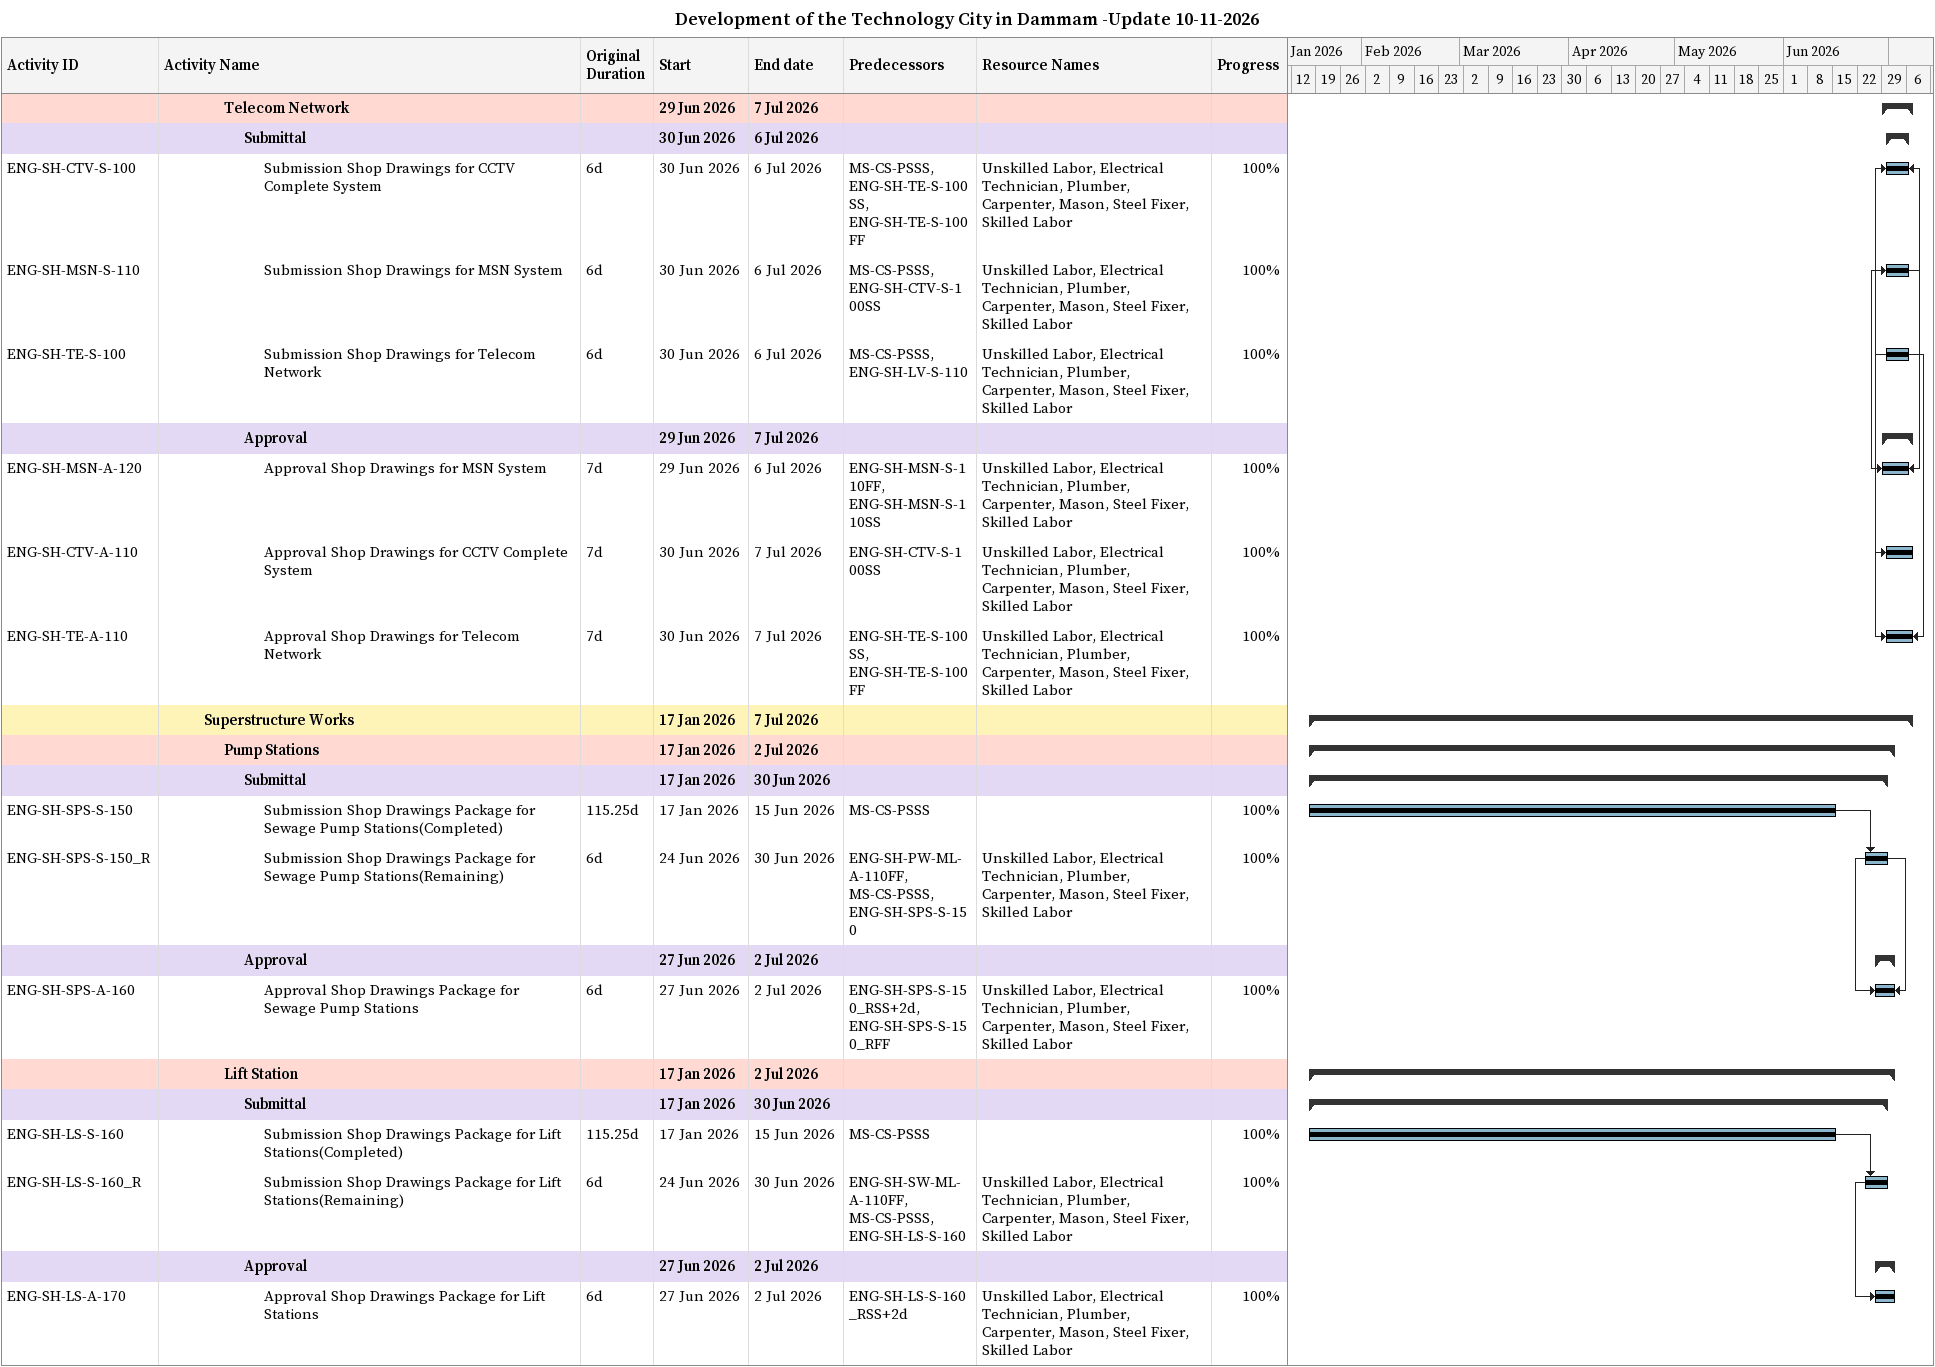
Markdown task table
Development of the Technology City in Dammam -Update 10-11-2026

| ID | Level | Task | Original duration | Start | Finish | Predecessors | Resources | % complete |
|---|---|---|---|---|---|---|---|---|
|  | 4 | **Telecom Network** |  | 2026-06-29 | 2026-07-07 |  |  |  |
|  | 5 | **Submittal** |  | 2026-06-30 | 2026-07-06 |  |  |  |
| ENG-SH-CTV-S-100 | 6 | Submission Shop Drawings for CCTV Complete System | 6d | 2026-06-30 | 2026-07-06 | MS-CS-PSSS, ENG-SH-TE-S-100SS, ENG-SH-TE-S-100FF | Unskilled Labor, Electrical Technician, Plumber, Carpenter, Mason, Steel Fixer, Skilled Labor | 100 |
| ENG-SH-MSN-S-110 | 6 | Submission Shop Drawings for MSN System | 6d | 2026-06-30 | 2026-07-06 | MS-CS-PSSS, ENG-SH-CTV-S-100SS | Unskilled Labor, Electrical Technician, Plumber, Carpenter, Mason, Steel Fixer, Skilled Labor | 100 |
| ENG-SH-TE-S-100 | 6 | Submission Shop Drawings for Telecom Network | 6d | 2026-06-30 | 2026-07-06 | MS-CS-PSSS, ENG-SH-LV-S-110 | Unskilled Labor, Electrical Technician, Plumber, Carpenter, Mason, Steel Fixer, Skilled Labor | 100 |
|  | 5 | **Approval** |  | 2026-06-29 | 2026-07-07 |  |  |  |
| ENG-SH-MSN-A-120 | 6 | Approval Shop Drawings for MSN System | 7d | 2026-06-29 | 2026-07-06 | ENG-SH-MSN-S-110FF, ENG-SH-MSN-S-110SS | Unskilled Labor, Electrical Technician, Plumber, Carpenter, Mason, Steel Fixer, Skilled Labor | 100 |
| ENG-SH-CTV-A-110 | 6 | Approval Shop Drawings for CCTV Complete System | 7d | 2026-06-30 | 2026-07-07 | ENG-SH-CTV-S-100SS | Unskilled Labor, Electrical Technician, Plumber, Carpenter, Mason, Steel Fixer, Skilled Labor | 100 |
| ENG-SH-TE-A-110 | 6 | Approval Shop Drawings for Telecom Network | 7d | 2026-06-30 | 2026-07-07 | ENG-SH-TE-S-100SS, ENG-SH-TE-S-100FF | Unskilled Labor, Electrical Technician, Plumber, Carpenter, Mason, Steel Fixer, Skilled Labor | 100 |
|  | 3 | **Superstructure Works** |  | 2026-01-17 | 2026-07-07 |  |  |  |
|  | 4 | **Pump Stations** |  | 2026-01-17 | 2026-07-02 |  |  |  |
|  | 5 | **Submittal** |  | 2026-01-17 | 2026-06-30 |  |  |  |
| ENG-SH-SPS-S-150 | 6 | Submission Shop Drawings Package for Sewage Pump Stations(Completed) | 115.25d | 2026-01-17 | 2026-06-15 | MS-CS-PSSS |  | 100 |
| ENG-SH-SPS-S-150_R | 6 | Submission Shop Drawings Package for Sewage Pump Stations(Remaining) | 6d | 2026-06-24 | 2026-06-30 | ENG-SH-PW-ML-A-110FF, MS-CS-PSSS, ENG-SH-SPS-S-150 | Unskilled Labor, Electrical Technician, Plumber, Carpenter, Mason, Steel Fixer, Skilled Labor | 100 |
|  | 5 | **Approval** |  | 2026-06-27 | 2026-07-02 |  |  |  |
| ENG-SH-SPS-A-160 | 6 | Approval Shop Drawings Package for Sewage Pump Stations | 6d | 2026-06-27 | 2026-07-02 | ENG-SH-SPS-S-150_RSS+2d, ENG-SH-SPS-S-150_RFF | Unskilled Labor, Electrical Technician, Plumber, Carpenter, Mason, Steel Fixer, Skilled Labor | 100 |
|  | 4 | **Lift Station** |  | 2026-01-17 | 2026-07-02 |  |  |  |
|  | 5 | **Submittal** |  | 2026-01-17 | 2026-06-30 |  |  |  |
| ENG-SH-LS-S-160 | 6 | Submission Shop Drawings Package for Lift Stations(Completed) | 115.25d | 2026-01-17 | 2026-06-15 | MS-CS-PSSS |  | 100 |
| ENG-SH-LS-S-160_R | 6 | Submission Shop Drawings Package for Lift Stations(Remaining) | 6d | 2026-06-24 | 2026-06-30 | ENG-SH-SW-ML-A-110FF, MS-CS-PSSS, ENG-SH-LS-S-160 | Unskilled Labor, Electrical Technician, Plumber, Carpenter, Mason, Steel Fixer, Skilled Labor | 100 |
|  | 5 | **Approval** |  | 2026-06-27 | 2026-07-02 |  |  |  |
| ENG-SH-LS-A-170 | 6 | Approval Shop Drawings Package for Lift Stations | 6d | 2026-06-27 | 2026-07-02 | ENG-SH-LS-S-160_RSS+2d | Unskilled Labor, Electrical Technician, Plumber, Carpenter, Mason, Steel Fixer, Skilled Labor | 100 |
